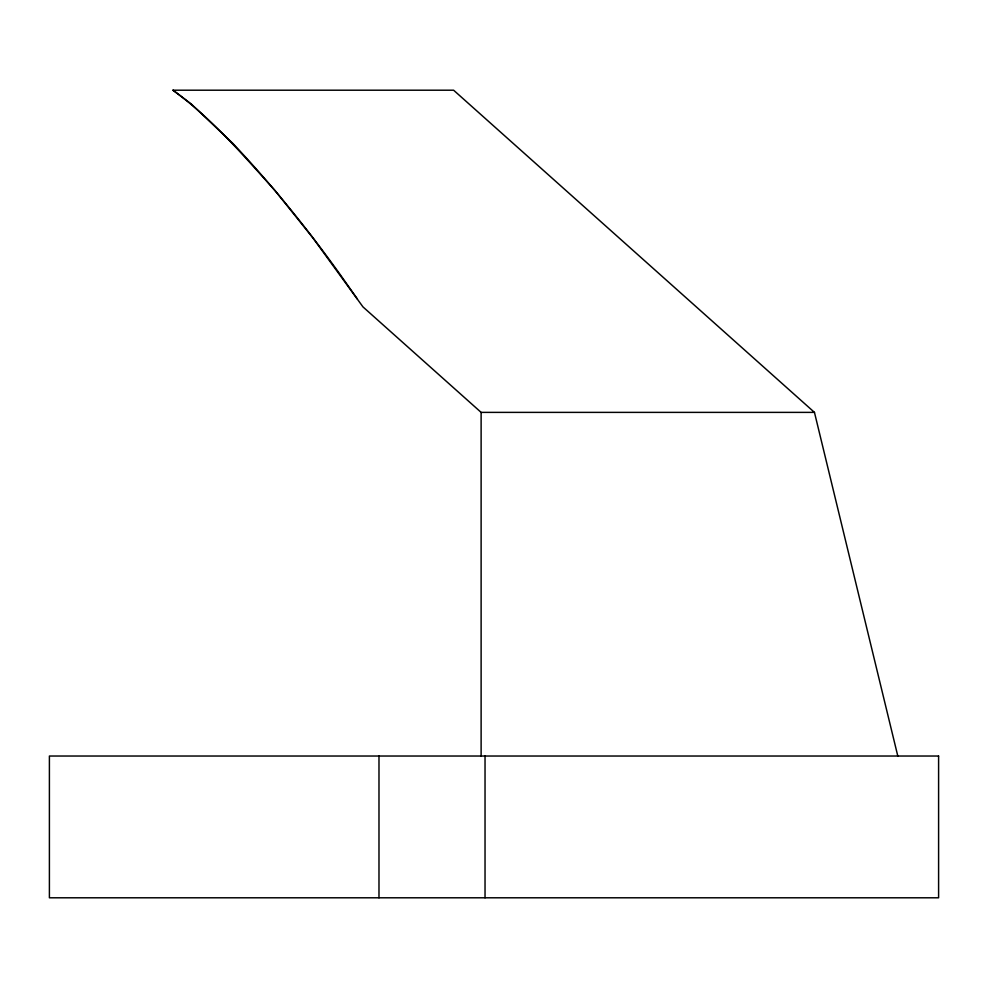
<?xml version="1.0" encoding="UTF-8"?>
<svg xmlns="http://www.w3.org/2000/svg" width="988" height="988" viewBox="0 0 988 988"><rect width="100%" height="100%" fill="white"/><g stroke="black" fill="none" stroke-linecap="round" stroke-linejoin="round"><path stroke-width="1.48" d="M814.458 412.379L481.119 412.379L362.979 306.91L312.653 237.577L275.01 190.536C243.085 155.116 211.753 118.375 172.949 90.204L453.616 90.204L814.458 412.379L897.796 756.03M172.949 90.204L191.153 103.913L232.736 143.309C271.49 184.373 307.021 228.339 339.958 274.232L357.409 299.068M485.034 756.03L485.034 897.796M481.119 412.379L481.119 756.03M378.984 756.03L378.984 897.796M938.6 756.03L49.4 756.03L49.4 897.796L938.6 897.796L938.6 756.03"/></g></svg>
